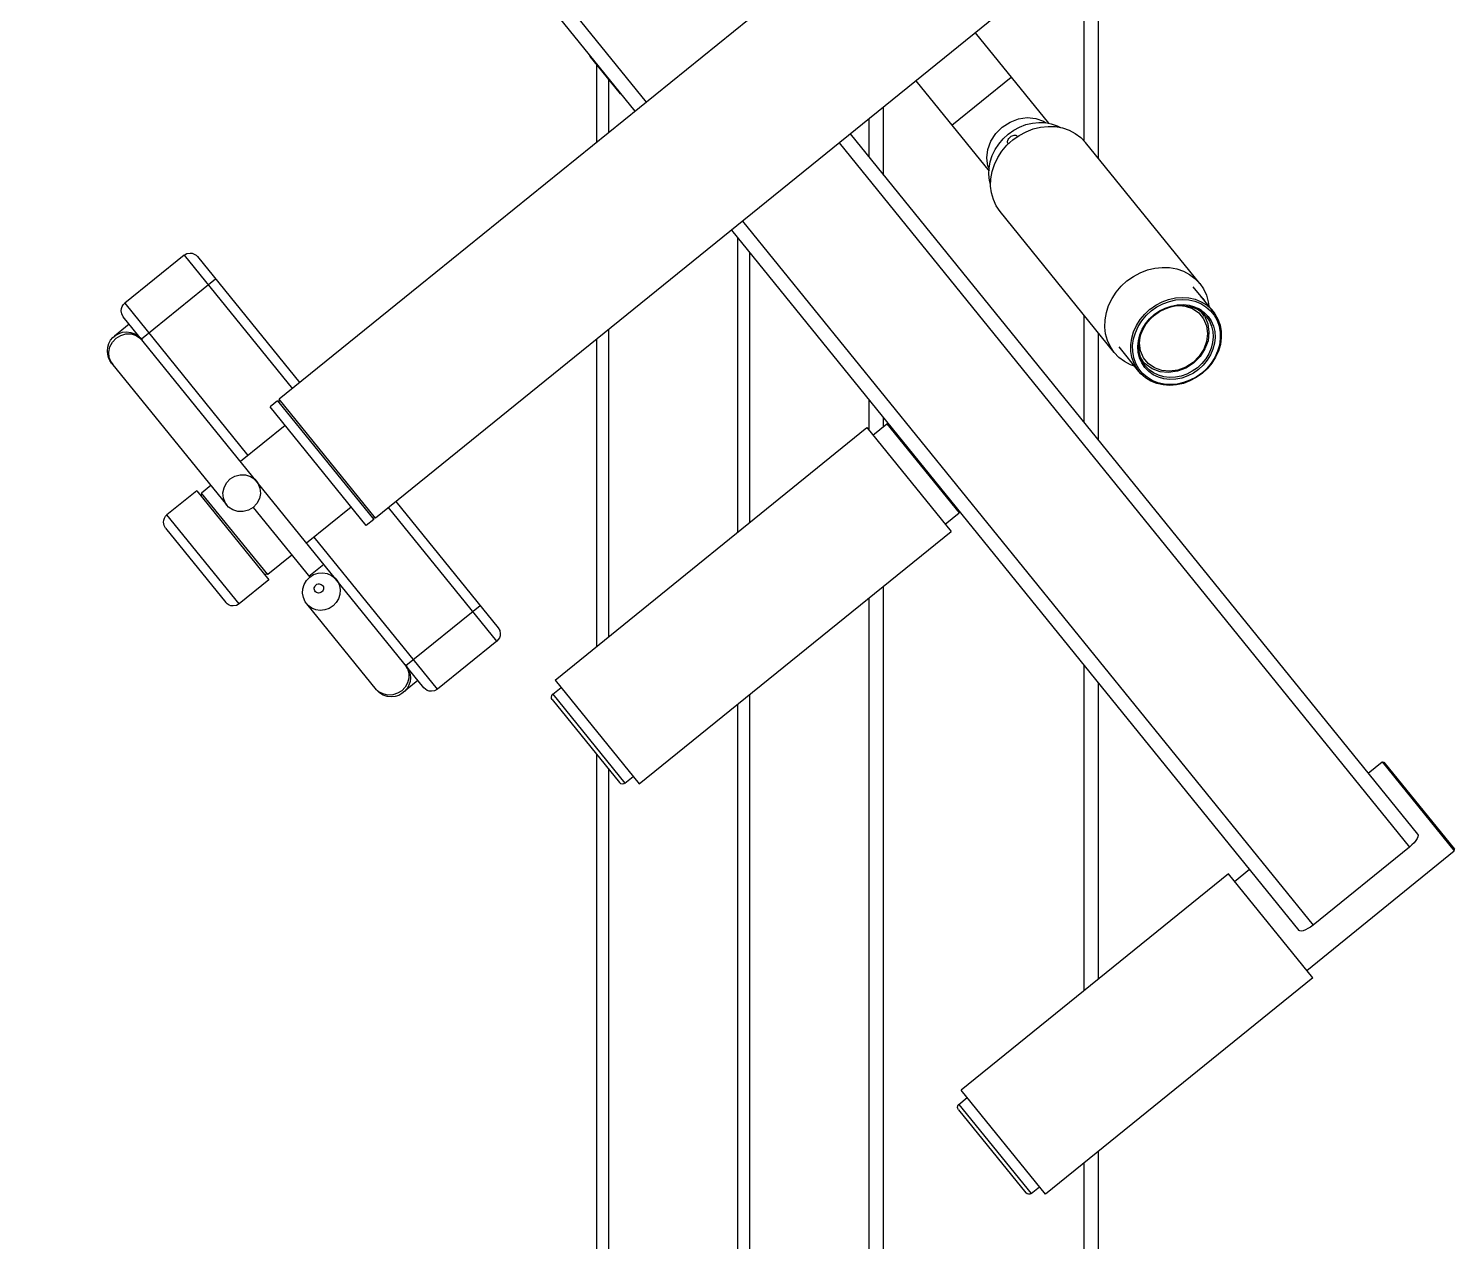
# Model space of a CAD drawing. Header units: millimetres. Extents: x 24547 to 62889, y 34568 to 56011.
# Drawn here: x 40355 to 40805.6, y 47647.4 to 48031 of the extents above; entities that cross this region are included whole.
import ezdxf

# ---------------------------------------------------------------- set-up
doc = ezdxf.new("R2010")
doc.units = ezdxf.units.MM
doc.linetypes.add('PEN_TYPE_1', pattern=[0])

# ---------------------------------------------------------------- blocks, each defined once
blk = doc.blocks.new('A$C022D36FF')
at = {"color": 7, "linetype": 'PEN_TYPE_1'}
for points in [[(1101.56, 937.13), (1101.56, 1355.24)], [(1106.1, 931.59), (1106.1, 1355.24)], [(963.23, 949.38), (769.12, 1189.06)], [(959.7, 946.52), (767.97, 1183.28)], [(1050.21, 1019.81), (847.23, 855.45)], [(1080.61, 982.28), (877.64, 817.91)], [(1067.1, 971.34), (1090.27, 942.75)], [(945.51, 963.84), (945.25, 964.37)], [(945.31, 964.29), (945.36, 964.1)], [(945.36, 964.1), (945.51, 963.84)], [(955.03, 952.08), (945.51, 963.84)], [(947.59, 936.72), (947.59, 961.28)], [(951.35, 939.77), (951.35, 956.63)], [(1048.34, 956.15), (1071.5, 927.55)], [(1078.51, 957.26), (1059.73, 942.07)], [(953.76, 953.86), (953.95, 953.41)], [(954.26, 953.22), (953.95, 953.41)], [(955.34, 951.89), (955.03, 952.08)], [(1038.18, 926.36), (1038.18, 947.92)], [(1033.64, 931.97), (1033.64, 944.24)], [(1075.7, 941.54), (1078.14, 943.12), (1080.83, 944.14), (1083.59, 944.53), (1086.28, 944.28), (1088.74, 943.39), (1089.42, 942.91)], [(1077.54, 939.27), (1079.3, 940.52), (1081.18, 941.54), (1083.15, 942.3), (1085.19, 942.79), (1087.24, 943.01), (1089.24, 942.95), (1091.19, 942.6), (1093.02, 941.98), (1094.14, 941.39)], [(1027.64, 939.38), (1206.95, 717.95)], [(1071.17, 929.18), (1070.83, 931.77), (1071.14, 934.46), (1072.1, 937.08), (1073.65, 939.48), (1075.7, 941.54)], [(1072.02, 923.48), (1071.68, 924.69), (1071.45, 926.61), (1071.52, 928.58), (1071.87, 930.57), (1072.51, 932.52), (1073.42, 934.41), (1074.58, 936.18), (1075.96, 937.82), (1077.54, 939.27)], [(1077.18, 935.79), (1079, 937.46)], [(1077.47, 936.49), (1077.39, 936.64), (1077.34, 936.83), (1077.36, 937.06), (1077.44, 937.32), (1077.57, 937.61), (1077.75, 937.9), (1077.98, 938.17), (1078.24, 938.4)], [(1078.24, 938.4), (1078.53, 938.61), (1078.84, 938.78), (1079.17, 938.9), (1079.47, 938.97), (1079.75, 938.98), (1079.98, 938.95), (1080.16, 938.88), (1080.27, 938.77)], [(1079, 937.46), (1081.02, 938.9)], [(1080.27, 938.77), (1080.37, 938.44)], [(1081.02, 938.9), (1083.19, 940.06), (1085.46, 940.94), (1087.81, 941.51), (1090.15, 941.77), (1092.46, 941.68), (1094.71, 941.29), (1096.81, 940.57), (1098.75, 939.55), (1100.47, 938.26), (1101.95, 936.7)], [(1024.1, 936.52), (1204.39, 713.88)], [(1074.98, 914.85), (1073.76, 916.63), (1072.87, 918.59), (1072.26, 920.7), (1072, 922.9), (1072.07, 925.17), (1072.48, 927.46), (1073.21, 929.7), (1074.25, 931.87), (1075.58, 933.91), (1077.18, 935.79)], [(1077.77, 936.33), (1077.47, 936.49)], [(1138.07, 892.12), (1101.95, 936.7)], [(1071.17, 929.18), (1071.52, 928.41)], [(1111.08, 870.27), (1074.98, 914.85)], [(993.62, 911.83), (1173.91, 689.21)], [(990.09, 908.98), (1169.4, 687.55)], [(992.14, 813.47), (992.14, 906.46)], [(817.14, 901.02), (818.04, 901.52), (819.04, 901.69), (819.71, 901.62), (820.34, 901.4), (820.91, 901.05), (821.39, 900.57)], [(995.9, 816.52), (995.9, 901.82)], [(817.14, 901.01), (798.37, 885.82)], [(817.14, 901.01), (851.35, 858.78)], [(821.39, 900.57), (853.69, 860.68)], [(1115.1, 892.88), (1117.12, 894.32), (1119.29, 895.48), (1121.56, 896.36), (1123.91, 896.93), (1126.25, 897.18), (1128.56, 897.1), (1130.81, 896.71), (1132.91, 895.99), (1134.85, 894.97), (1136.57, 893.67), (1138.07, 892.12)], [(803.63, 874.53), (827.1, 893.53)], [(1111.08, 870.27), (1109.86, 872.05), (1108.95, 874.01), (1108.36, 876.11), (1108.1, 878.32), (1108.19, 880.59), (1108.58, 882.88), (1109.31, 885.12), (1110.37, 887.29), (1111.68, 889.33), (1113.28, 891.21), (1115.1, 892.88)], [(1139.04, 887.3), (1136.05, 891)], [(1138.07, 892.12), (1139.27, 890.35), (1140.18, 888.39), (1140.77, 886.28), (1140.93, 884.99)], [(1138.43, 887.95), (1138.61, 887.8)], [(1138.56, 887.74), (1138.43, 887.95)], [(1139.6, 886.58), (1138.56, 887.74)], [(1138.67, 887.74), (1139.04, 887.3)], [(797.93, 881.57), (797.43, 882.46), (797.25, 883.46), (797.33, 884.14), (797.55, 884.77), (797.9, 885.33), (798.37, 885.82)], [(798.37, 885.82), (837.32, 837.71)], [(1138.7, 863.74), (1136.93, 862.48), (1135.01, 861.47), (1132.99, 860.73), (1130.92, 860.27), (1128.86, 860.11), (1126.82, 860.25), (1124.88, 860.69), (1123.08, 861.43), (1121.43, 862.42), (1120, 863.67), (1118.81, 865.14), (1117.9, 866.8), (1117.27, 868.61), (1116.93, 870.53), (1116.89, 872.52), (1117.17, 874.53), (1117.76, 876.52), (1118.63, 878.45), (1119.77, 880.27), (1121.17, 881.93), (1122.77, 883.42)], [(1120.7, 882.39), (1122.35, 883.91)], [(1122.38, 883.94), (1124.2, 885.22)], [(1122.77, 883.42), (1124.56, 884.67), (1126.48, 885.69), (1128.5, 886.43), (1130.55, 886.88), (1132.63, 887.05), (1134.65, 886.9), (1136.59, 886.46), (1138.39, 885.73), (1140.04, 884.73), (1141.47, 883.48), (1142.66, 882.02), (1143.59, 880.36), (1144.22, 878.54), (1144.56, 876.62), (1144.58, 874.63), (1144.3, 872.62), (1143.72, 870.63), (1142.84, 868.7), (1141.7, 866.89), (1140.31, 865.22), (1138.7, 863.74)], [(1123.73, 882.24), (1125.37, 883.39), (1127.16, 884.31), (1129.04, 884.96), (1130.94, 885.34), (1132.86, 885.42), (1134.72, 885.21), (1136.47, 884.72), (1137.6, 884.18)], [(1123.84, 882.1), (1125.42, 883.21), (1127.15, 884.1), (1128.95, 884.73), (1130.79, 885.08), (1132.62, 885.17), (1134.41, 884.96), (1136.1, 884.49), (1137.65, 883.74), (1139.03, 882.76), (1140.22, 881.55)], [(1124.2, 885.22), (1126.19, 886.27), (1128.27, 887.05), (1130.4, 887.51), (1132.53, 887.67), (1134.63, 887.53), (1136.64, 887.07), (1138.51, 886.32), (1140.2, 885.29), (1141.68, 884), (1142.32, 883.27)], [(1131.67, 885.12), (1133.53, 884.95), (1135.82, 884.12), (1137.79, 882.75)], [(1138.65, 883.54), (1137.6, 884.18)], [(1138.67, 883.53), (1139.52, 882.93), (1140.74, 881.67), (1141.71, 880.22), (1142.41, 878.6), (1142.82, 876.86), (1142.95, 875.03), (1142.77, 873.18), (1142.28, 871.33), (1141.52, 869.54), (1140.49, 867.85), (1139.22, 866.29), (1137.74, 864.92)], [(1142.32, 883.27), (1142.9, 882.48), (1143.86, 880.76), (1144.51, 878.89), (1144.87, 876.91), (1144.89, 874.85), (1144.6, 872.78), (1143.99, 870.72), (1143.1, 868.73), (1141.91, 866.85), (1140.48, 865.14), (1138.82, 863.61)], [(1139.05, 887.3), (1139.6, 886.58)], [(1140.18, 885.89), (1139.6, 886.58)], [(1142.32, 883.27), (1140.18, 885.89)], [(799.82, 879.22), (795.13, 875.42)], [(892.93, 764.25), (797.93, 881.57)], [(1101.56, 848.1), (1101.56, 882.03)], [(1118.86, 864.26), (1118.28, 865.05), (1117.32, 866.77), (1116.67, 868.64), (1116.31, 870.61), (1116.29, 872.67), (1116.58, 874.75), (1117.19, 876.81), (1118.08, 878.79), (1119.27, 880.67), (1120.7, 882.39)], [(1137.74, 864.92), (1136.1, 863.76), (1134.32, 862.84), (1132.45, 862.19), (1130.53, 861.82), (1128.63, 861.74), (1126.77, 861.94), (1125.01, 862.44), (1123.4, 863.2), (1121.97, 864.23), (1120.75, 865.48), (1119.77, 866.94), (1119.07, 868.56), (1118.65, 870.3), (1118.54, 872.12), (1118.72, 873.98), (1119.19, 875.82), (1119.95, 877.61), (1120.98, 879.31), (1122.25, 880.86), (1123.73, 882.24)], [(1120.96, 865.98), (1120.03, 867.38), (1119.35, 868.93), (1118.96, 870.61), (1118.83, 872.36), (1119.01, 874.15), (1119.48, 875.93), (1120.21, 877.65), (1121.21, 879.28), (1122.41, 880.78), (1123.84, 882.1)], [(1137.79, 882.75), (1139.27, 880.91), (1140.22, 878.71), (1140.54, 876.29), (1140.25, 873.76), (1139.34, 871.31), (1137.89, 869.05), (1135.97, 867.12)], [(1140.22, 881.55), (1141.14, 880.15), (1141.83, 878.6), (1142.22, 876.92), (1142.33, 875.17), (1142.15, 873.38), (1141.7, 871.6), (1140.97, 869.87), (1139.97, 868.25), (1138.75, 866.75), (1137.34, 865.43)], [(1138.95, 882.64), (1138.41, 883.2)], [(1139.6, 881.69), (1138.95, 882.64)], [(1139.66, 881.61), (1140.66, 879.27), (1141.01, 876.68)], [(794.24, 866.93), (793.67, 867.78), (793.25, 868.71), (792.99, 869.7), (792.9, 870.73), (793.03, 871.95), (793.38, 873.08), (793.93, 874.11), (794.67, 875), (795.56, 875.74), (796.59, 876.29), (797.72, 876.65), (798.94, 876.77), (800.28, 876.62), (801.54, 876.18), (802.67, 875.48), (803.63, 874.53)], [(794.12, 867.18), (793.5, 868.71), (793.36, 870.37), (793.68, 872.02), (794.48, 873.54), (795.65, 874.79)], [(795.65, 874.79), (797.12, 875.68), (798.76, 876.13), (800.44, 876.11), (802.03, 875.63), (803.4, 874.71)], [(803.97, 874.11), (803.4, 874.71)], [(947.59, 777.41), (947.59, 874.56)], [(951.35, 780.45), (951.35, 877.61)], [(1106.1, 842.48), (1106.1, 876.42)], [(1135.97, 867.12), (1133.67, 865.64), (1131.17, 864.68), (1128.58, 864.32), (1126.06, 864.55), (1123.75, 865.38), (1121.79, 866.75), (1120.3, 868.59), (1119.37, 870.79), (1119.04, 873.21), (1119.25, 875.07)], [(1141.01, 876.68), (1140.71, 873.99), (1139.74, 871.38), (1138.2, 868.96), (1136.13, 866.91)], [(1117.46, 865.98), (1116.23, 866.41), (1114.29, 867.42), (1112.56, 868.72), (1111.08, 870.27)], [(1118.86, 864.26), (1112.6, 872)], [(794.12, 867.18), (794.58, 866.5)], [(794.24, 866.93), (830.65, 821.97)], [(1119.73, 868.07), (1120.16, 867.44)], [(1119.81, 867.89), (1120.16, 867.44)], [(1120.16, 867.44), (1121.24, 866.37)], [(1137.34, 865.43), (1135.74, 864.32), (1134.03, 863.44), (1132.24, 862.8), (1130.39, 862.44), (1128.56, 862.36), (1126.77, 862.57), (1125.08, 863.04), (1123.52, 863.79), (1122.13, 864.76), (1120.96, 865.98)], [(1136.13, 866.91), (1133.71, 865.33), (1131.02, 864.31), (1128.25, 863.92), (1125.57, 864.17), (1123.11, 865.06), (1121.24, 866.37)], [(1138.82, 863.61), (1136.98, 862.31), (1134.99, 861.26), (1132.91, 860.48), (1130.78, 860.02), (1128.64, 859.86), (1126.55, 860), (1124.54, 860.46), (1122.67, 861.21), (1120.98, 862.24), (1119.5, 863.53), (1118.86, 864.26)], [(846.66, 854.98), (844.3, 853.08)], [(874.71, 815.54), (844.3, 853.08)], [(846.66, 854.98), (877.05, 817.44)], [(847.23, 855.45), (847.12, 854.4)], [(877.64, 817.91), (847.23, 855.45)], [(1033.64, 845.61), (1033.64, 855.21)], [(849.05, 847.22), (834.98, 835.82)], [(1034.81, 844.16), (1039.22, 847.72)], [(1038.18, 846.88), (1038.18, 849.59)], [(1039.22, 847.72), (1039.73, 847.67)], [(1039.22, 847.72), (1062.03, 819.57)], [(934.37, 766.7), (1032.93, 846.5)], [(1032.93, 846.5), (1059.52, 813.66)], [(830.65, 821.97), (830.17, 822.66), (829.56, 824.19), (829.41, 825.84), (829.75, 827.49), (830.53, 829), (831.7, 830.26)], [(831.7, 830.26), (833.19, 831.15), (834.81, 831.6), (836.51, 831.58), (838.1, 831.1), (839.47, 830.18), (840.02, 829.57)], [(840.02, 829.57), (840.49, 828.9), (841.11, 827.37), (841.26, 825.72), (840.93, 824.06), (840.15, 822.54), (838.96, 821.29)], [(821.12, 826.54), (811.73, 818.94)], [(821.12, 826.54), (843.93, 798.38)], [(822.65, 825.83), (822.54, 824.78)], [(825.6, 828.22), (822.65, 825.83)], [(843.55, 800.03), (822.65, 825.83)], [(838.96, 821.29), (837.5, 820.41), (835.85, 819.96), (834.16, 819.97), (832.58, 820.46), (831.2, 821.37), (830.65, 821.97)], [(838.96, 821.29), (856.82, 799.24)], [(869.95, 821.4), (855.87, 810)], [(915.95, 779), (881.75, 821.24)], [(884.1, 823.14), (916.39, 783.25)], [(811.29, 814.69), (810.8, 815.58), (810.63, 816.59), (810.7, 817.26), (810.92, 817.89), (811.27, 818.46), (811.73, 818.94)], [(834.54, 790.78), (811.73, 818.94)], [(877.05, 817.44), (874.71, 815.54)], [(877.64, 817.91), (876.58, 818.02)], [(1057.62, 816), (1062.03, 819.57)], [(1062.03, 819.57), (1062.08, 820.09)], [(811.29, 814.69), (830.29, 791.23)], [(897.18, 763.8), (858.22, 811.91)], [(960.97, 733.85), (1059.52, 813.66)], [(851.19, 806.2), (843.55, 800.03)], [(856.56, 799.57), (861.25, 803.37)], [(843.93, 798.38), (834.54, 790.78)], [(843.55, 800.03), (842.5, 800.13)], [(855.89, 790.8), (855.43, 791.46), (854.85, 792.75), (854.57, 794.16), (854.65, 795.57), (855.08, 796.94), (855.81, 798.19), (856.82, 799.24)], [(856.82, 799.24), (858.07, 800.03), (859.47, 800.49), (860.94, 800.59), (862.37, 800.34), (863.72, 799.76), (864.86, 798.88), (865.28, 798.41)], [(865.28, 798.41), (865.67, 797.84), (866.26, 796.57), (866.5, 795.18), (866.4, 793.77), (865.98, 792.4), (865.23, 791.16), (864.21, 790.12)], [(860.63, 794.54), (860.33, 794.34), (859.99, 794.22), (859.63, 794.19), (859.29, 794.24), (858.97, 794.37), (858.69, 794.58), (858.46, 794.85), (858.33, 795.17), (858.27, 795.51), (858.28, 795.85), (858.4, 796.2), (858.58, 796.5), (858.84, 796.76)], [(858.84, 796.76), (859.13, 796.96), (859.47, 797.07), (859.83, 797.1), (860.17, 797.05), (860.5, 796.92), (860.79, 796.72), (861, 796.45), (861.15, 796.14), (861.2, 795.79), (861.18, 795.44), (861.07, 795.1), (860.89, 794.79), (860.63, 794.54)], [(1038.18, 244.17), (1038.18, 796.37)], [(834.54, 790.78), (833.65, 790.28), (832.63, 790.11), (831.96, 790.18), (831.34, 790.4), (830.77, 790.75), (830.29, 791.23)], [(864.21, 790.12), (862.99, 789.34), (861.6, 788.87), (860.19, 788.73), (858.79, 788.93), (857.49, 789.46), (856.36, 790.28), (855.89, 790.8)], [(877.93, 763.59), (855.89, 790.8)], [(887.22, 771.29), (910.69, 790.28)], [(1033.64, 238.98), (1033.64, 792.69)], [(916.39, 783.25), (916.9, 782.36), (917.07, 781.35), (917, 780.68), (916.77, 780.05), (916.42, 779.48), (915.95, 779)], [(915.95, 779), (897.18, 763.8)], [(887.3, 771.19), (887.89, 770.34), (888.31, 769.41), (888.57, 768.43), (888.65, 767.4), (888.53, 766.18), (888.18, 765.05), (887.62, 764.02), (886.89, 763.13), (885.99, 762.39), (884.97, 761.84), (883.83, 761.48), (882.62, 761.36), (881.27, 761.51), (880.01, 761.95), (878.88, 762.65), (877.91, 763.6)], [(887.74, 770.33), (886.96, 771.62)], [(1101.56, 668.44), (1101.56, 771.33)], [(887.74, 770.33), (888.15, 768.86), (888.15, 767.33), (887.76, 765.84), (886.99, 764.47), (885.9, 763.33)], [(891.03, 766.59), (887.11, 763.42)], [(934.37, 766.7), (960.97, 733.85)], [(885.9, 763.33), (884.57, 762.5), (883.07, 762.04), (881.53, 761.96), (880.03, 762.29), (878.68, 762.99), (877.57, 764.01)], [(877.93, 763.59), (877.91, 763.6)], [(897.18, 763.8), (896.29, 763.31), (895.28, 763.14), (894.61, 763.21), (893.98, 763.43), (893.41, 763.78), (892.93, 764.25)], [(933.46, 760.52), (933.26, 760.88), (933.19, 761.28), (933.31, 761.81), (933.64, 762.22)], [(933.64, 762.22), (936.28, 764.36)], [(933.64, 762.22), (956.44, 734.07)], [(995.9, 233.58), (995.9, 762.13)], [(1106.1, 672.12), (1106.1, 765.72)], [(933.46, 760.52), (954.75, 734.25)], [(992.14, 244.17), (992.14, 759.08)], [(947.59, 244.17), (947.59, 743.08)], [(1191.32, 737.24), (1195.73, 740.82)], [(1195.73, 740.82), (1196.24, 740.76)], [(1195.73, 740.82), (1218.54, 712.66)], [(1196.24, 740.76), (1218.59, 713.17)], [(951.35, 244.17), (951.35, 738.43)], [(956.44, 734.07), (959.06, 736.2)], [(956.44, 734.07), (956.09, 733.87), (955.68, 733.8), (955.17, 733.92), (954.75, 734.25)], [(1206.95, 717.95), (1207.08, 717.61), (1207.01, 717.14), (1206.79, 716.59), (1206.38, 715.94), (1205.83, 715.25), (1205.16, 714.55), (1204.39, 713.88)], [(1171.89, 674.89), (1218.54, 712.66)], [(1204.39, 713.88), (1173.91, 689.21)], [(1218.54, 712.66), (1218.59, 713.17)], [(1147.18, 705.39), (1062.71, 637)], [(1173.78, 672.54), (1147.18, 705.39)], [(1149.09, 703.04), (1153.77, 706.84)], [(1173.91, 689.21), (1173.09, 688.59), (1172.28, 688.09), (1171.5, 687.68), (1170.78, 687.42), (1170.18, 687.31), (1169.71, 687.35), (1169.4, 687.55)], [(1173.78, 672.54), (1089.32, 604.14)], [(1089.32, 604.14), (1062.71, 637)], [(1061.82, 630.81), (1061.61, 631.18), (1061.54, 631.58), (1061.66, 632.09), (1061.99, 632.52)], [(1062, 632.52), (1064.61, 634.65)], [(1062, 632.52), (1084.8, 604.36)], [(1061.82, 630.81), (1083.09, 604.54)], [(1106.1, 244.45), (1106.1, 617.73)], [(1101.56, 245.18), (1101.56, 614.05)], [(1084.8, 604.36), (1084.44, 604.16), (1084.03, 604.09), (1083.51, 604.2), (1083.09, 604.54)], [(1084.8, 604.36), (1087.42, 606.48)]]:
    blk.add_lwpolyline(points, dxfattribs=at)

msp = doc.modelspace()

# ---------------------------------------------------------------- block references
msp.add_blockref('A$C022D36FF', (39586.98, 47058.27))

doc.saveas('drawing.dxf')
